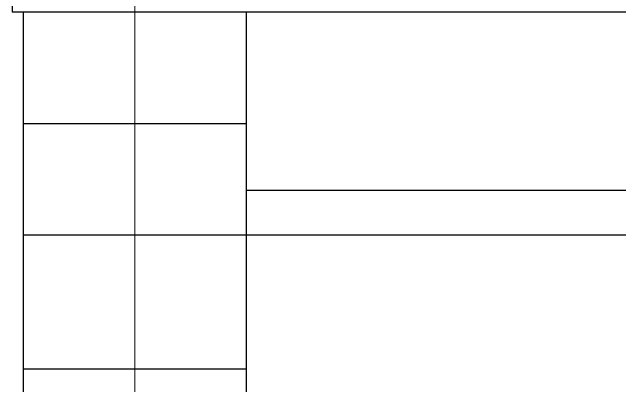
# Model space of a CAD drawing. Extents: x 1188826 to 1909461, y 608442 to 1651179.
# Drawn here: x 1689292 to 1692016, y 1032538 to 1034213 of the extents above; entities that cross this region are included whole.
import ezdxf

# ---------------------------------------------------------------- set-up
doc = ezdxf.new("R2010")
doc.units = 0
doc.header["$LTSCALE"] = 1000
doc.header["$MEASUREMENT"] = 0
doc.linetypes.add('ACAD_ISO10W100', pattern=[18.5, 12, -3, 0.5, -3])
doc.linetypes.add('DOTE', pattern=[2.42, 2, -0.2, 0.02, -0.2])
doc.layers.add('DOTE', color=19, linetype='DOTE', lineweight=9)
doc.layers.add('分缝', color=37, linetype='Continuous')
doc.layers.add('立面线', color=40, linetype='Continuous')

msp = doc.modelspace()

# ---------------------------------------------------------------- linework, layer by layer
at = {"layer": 'DOTE', "linetype": 'ACAD_ISO10W100', "ltscale": 100}
msp.add_line((1689842.5, 1036013.4), (1689842.5, 1027963.4), dxfattribs=at)
at = {"layer": '分缝'}
for p, q in [((1690342.5, 1033713.4), (1689342.5, 1033713.4)), ((1692273, 1033213.4), (1689342.5, 1033213.4)), ((1690342.5, 1032613.4), (1689342.5, 1032613.4))]:
    msp.add_line(p, q, dxfattribs=at)
at = {"layer": '立面线'}
for p, q in [((1689292.5, 1034263.4), (1689292.5, 1034213.4)), ((1692073, 1034213.4), (1689292.5, 1034213.4)), ((1689342.5, 1034213.4), (1689342.5, 1029513.4)), ((1690342.5, 1029513.4), (1690342.5, 1034213.4)), ((1692042.5, 1033413.4), (1690342.5, 1033413.4))]:
    msp.add_line(p, q, dxfattribs=at)

doc.saveas('drawing.dxf')
